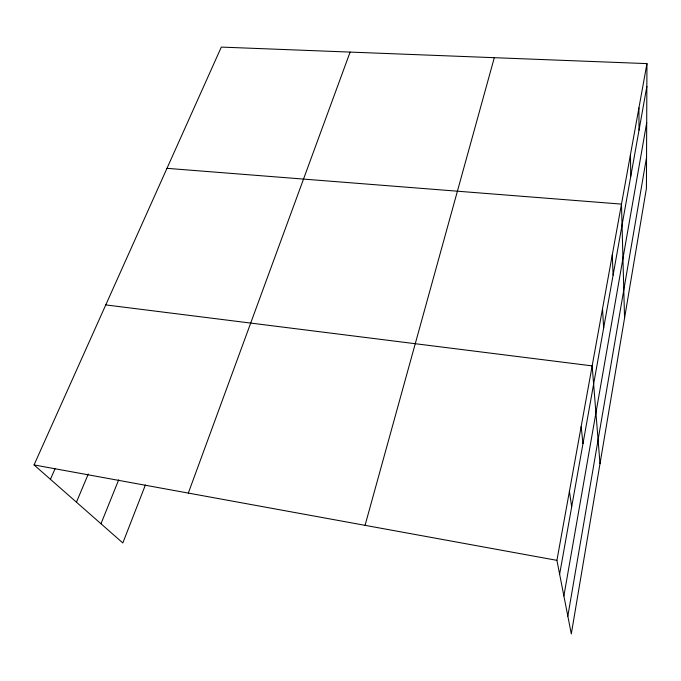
<?xml version="1.0" encoding="UTF-8"?>
<svg xmlns="http://www.w3.org/2000/svg" width="681" height="681" viewBox="0 0 681 681"><rect width="100%" height="100%" fill="white"/><g stroke="black" fill="none" stroke-linecap="round" stroke-linejoin="round"><path stroke-width="1.02" d="M646.95 63.614L646.414 188.424L571.308 633.909L556.913 560.352L646.95 63.614L221.316 47.091L34.05 464.927L122.827 542.953L145.393 484.991M567.826 616.143L646.55 157.362M563.877 595.952L646.695 122.776M559.629 574.211L646.856 86.368M365.059 525.34L494.304 57.689M188.322 493.087L350.102 52.096M100.975 523.749L118.69 479.824M76.451 502.195L88.275 474.01M50.428 479.322L55.084 468.664M166.981 168.335L621.481 204.113L624.554 318.07M105.768 304.909L592.164 365.884L599.995 463.727M34.05 464.927L556.913 560.352M569.427 491.307L571.674 506.834M581.157 426.621L582.979 443.578M602.515 308.757L603.647 328.029M612.27 254.924L613.104 275.115M630.453 154.647L630.768 176.319M638.923 107.887L639.025 130.148"/></g></svg>
